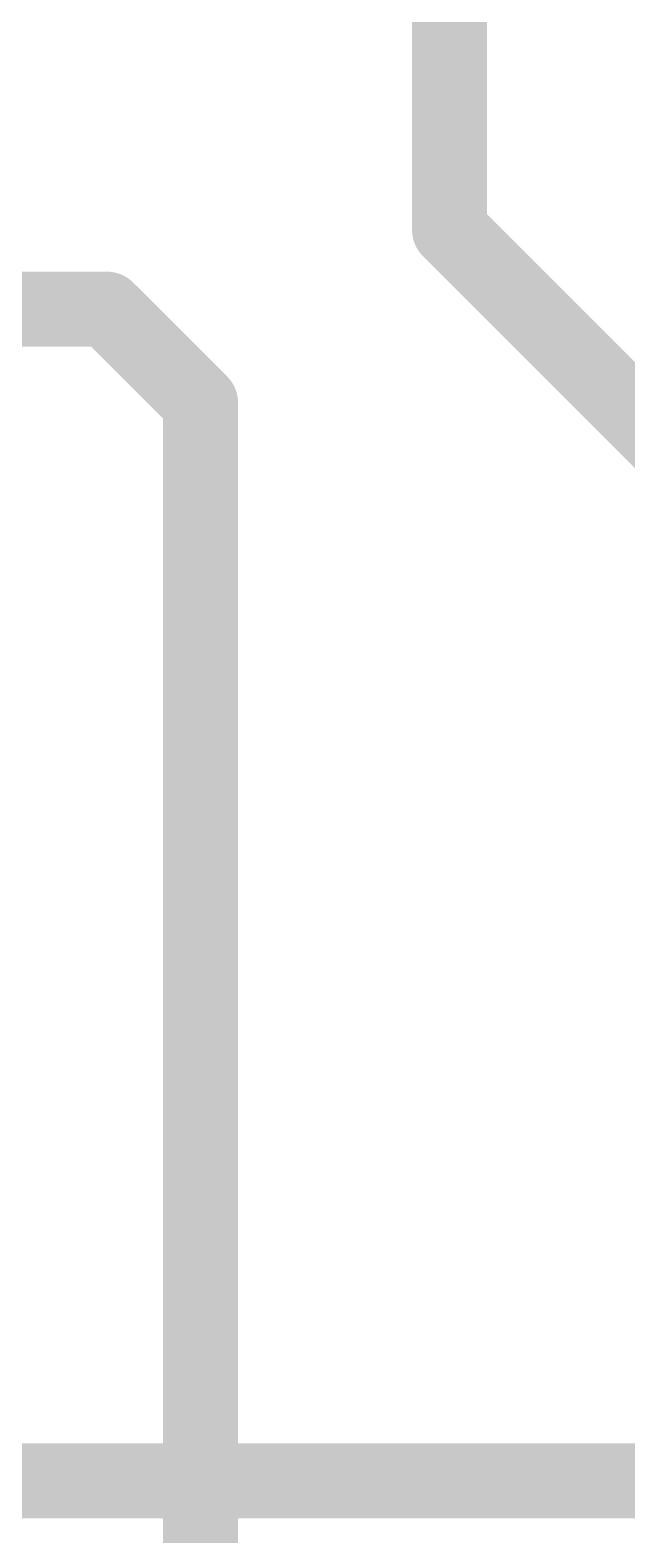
# Model space of a CAD drawing. Extents: x -2.8 to 25.5, y -2.5 to 56.
# Drawn here: x 18.335 to 19.95, y 20.174 to 24.251 of the extents above; entities that cross this region are included whole.
import ezdxf

# ---------------------------------------------------------------- set-up
doc = ezdxf.new("R2010")
doc.units = 0
doc.layers.add('1', color=12, linetype='CONTINUOUS')
doc.layers.add('16', color=132, linetype='CONTINUOUS')

msp = doc.modelspace()

# ---------------------------------------------------------------- linework, layer by layer
at = {"layer": '1', "const_width": 0.2032}
for points in [[(19.47, 25.4), (19.47, 23.71)], [(19.47, 23.71), (20.32, 22.86)], [(18.542, 23.495), (17.526, 23.495)], [(18.796, 23.241), (18.542, 23.495)], [(18.796, 19.939), (18.796, 23.241)]]:
    msp.add_lwpolyline(points, dxfattribs=at)
at = {"layer": '1', "const_width": 0.1016}
for points in [[(19.5059, 23.7459, 1), (19.4341, 23.6741)], [(19.4192, 23.71, 1), (19.5208, 23.71)], [(18.5779, 23.5309, 1), (18.5061, 23.4591)], [(18.542, 23.4442, 1), (18.542, 23.5458)], [(18.8468, 23.241, 1), (18.7452, 23.241)], [(18.7601, 23.2051, 1), (18.8319, 23.2769)]]:
    msp.add_lwpolyline(points, format="xyb", dxfattribs=at)
at = {"layer": '16', "const_width": 0.2032}
msp.add_lwpolyline([(12.7, 20.32), (20.447, 20.32)], dxfattribs=at)

doc.saveas('drawing.dxf')
